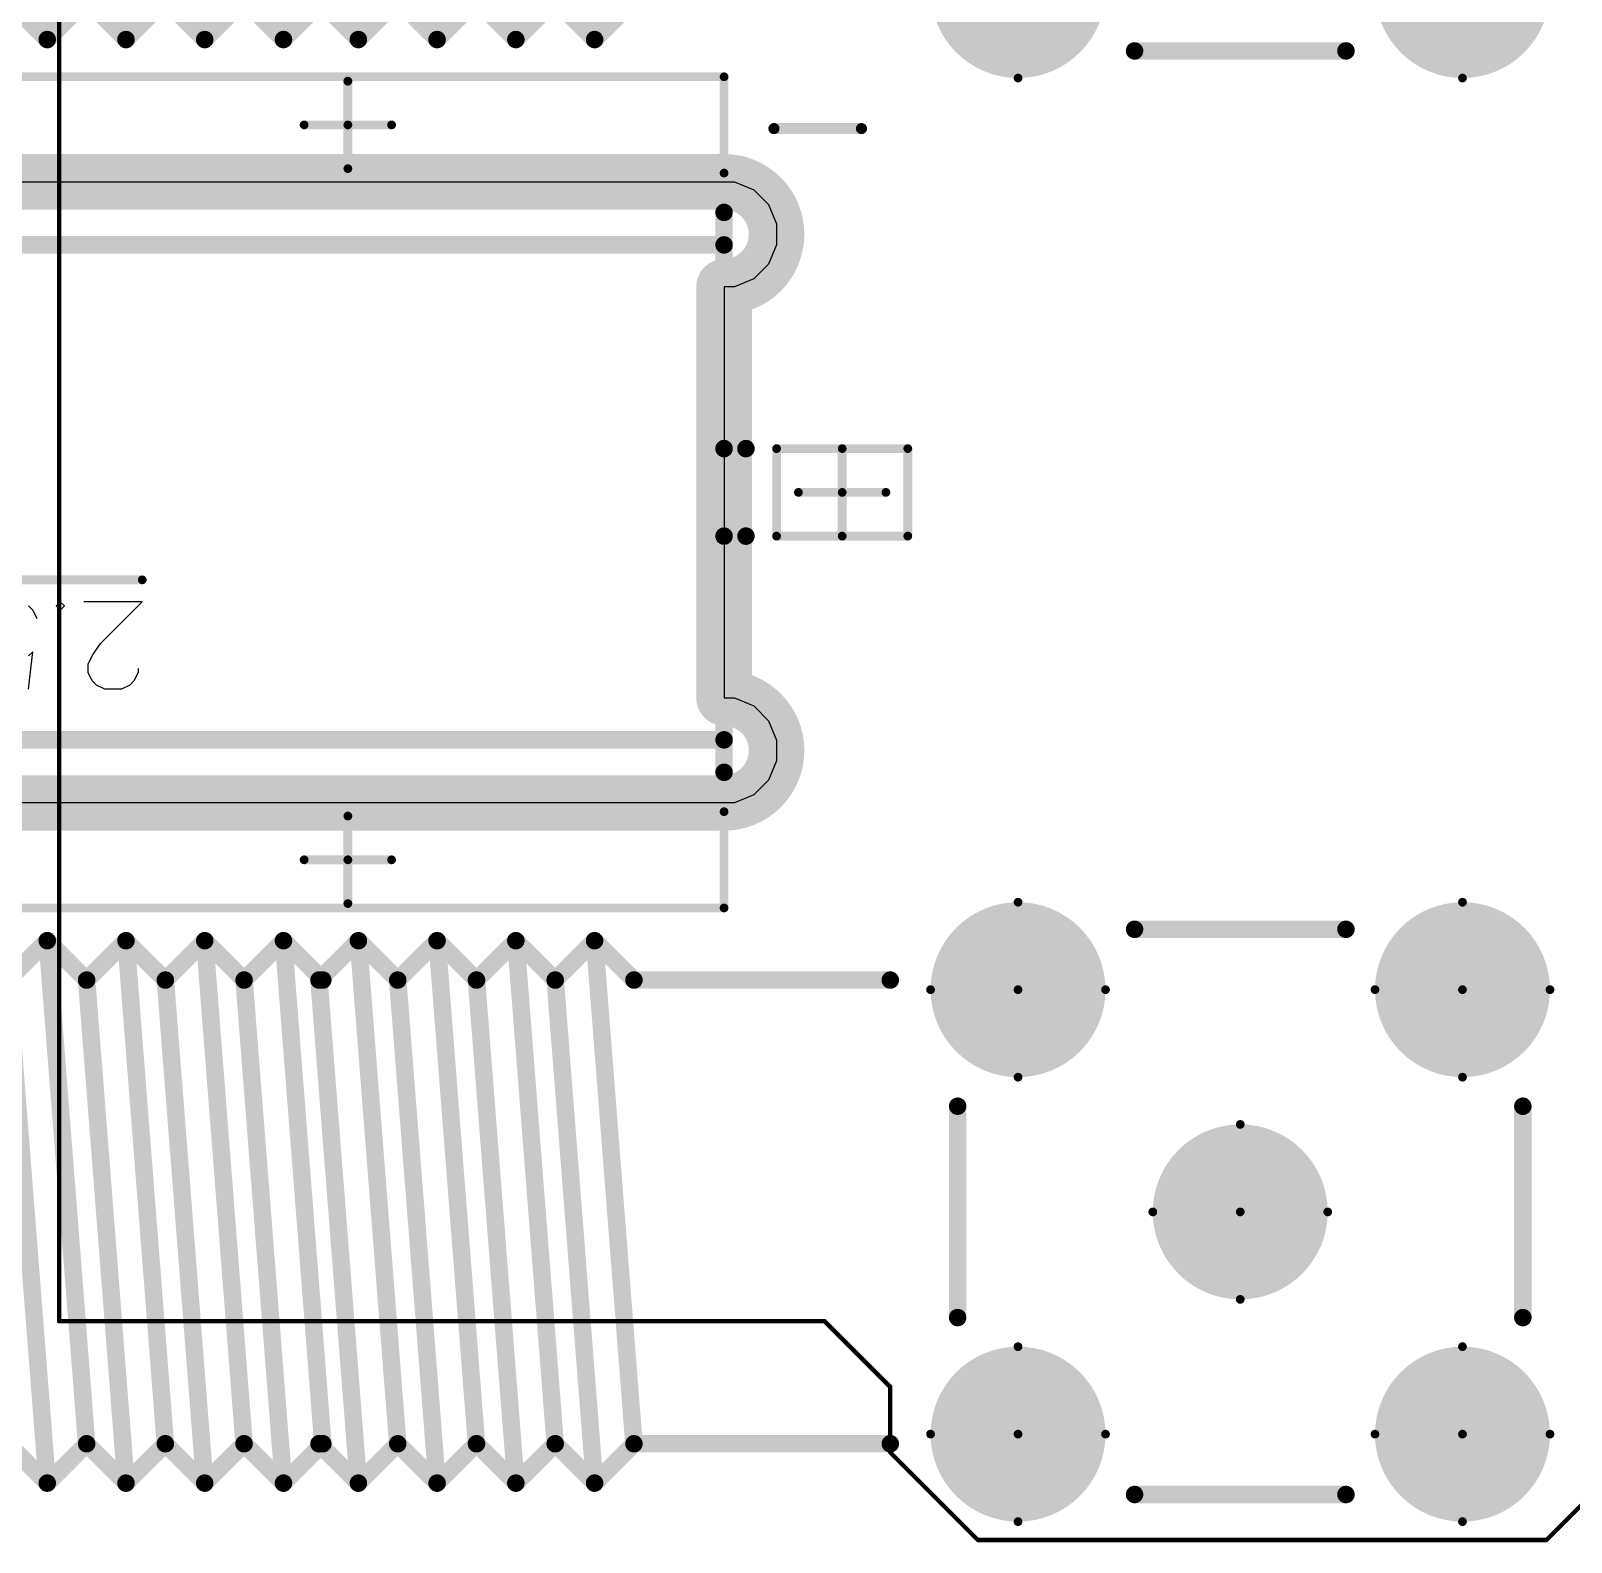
# Model space of a CAD drawing. Header units: millimetres. Extents: x 0.68 to 5.3, y 1.23 to 2.65.
# Drawn here: x 1.168 to 1.862, y 1.279 to 1.959 of the extents above; entities that cross this region are included whole.
import ezdxf

# ---------------------------------------------------------------- set-up
doc = ezdxf.new("R2010")
doc.units = ezdxf.units.MM
doc.header["$MEASUREMENT"] = 0
for name, color, linetype in [('Mechanical1', 6, 'Continuous'), ('Mechanical2', 216, 'Continuous'), ('Mechanical8', 56, 'Continuous'), ('MultiLayer', 9, 'Continuous'), ('PadHoleLayer', 156, 'Continuous'), ('TopOverlay', 2, 'Continuous')]:
    doc.layers.add(name, color=color, linetype=linetype)

# ---------------------------------------------------------------- blocks, each defined once
blk = doc.blocks.new('TELEGARTNER_J01151A0921_46')
at = {"layer": 'Mechanical8', "const_width": 0.00394}
for points in [[(-0.1, 0.1), (-0.1, 0.13937)], [(0.1, 0.1), (0.1, 0.13937)], [(-0.13937, 0.1), (-0.1, 0.1)], [(-0.1, 0.1), (-0.06063, 0.1)], [(-0.1, 0.06063), (-0.1, 0.1)], [(0.06063, 0.1), (0.1, 0.1)], [(0.1, 0.1), (0.13937, 0.1)], [(0.1, 0.06063), (0.1, 0.1)], [(0, 0), (0, 0.03937)], [(-0.03937, 0), (0, 0)], [(0, 0), (0.03937, 0)], [(0, -0.03937), (0, 0)], [(-0.1, -0.1), (-0.1, -0.06063)], [(0.1, -0.1), (0.1, -0.06063)], [(-0.13937, -0.1), (-0.1, -0.1)], [(-0.1, -0.1), (-0.06063, -0.1)], [(-0.1, -0.13937), (-0.1, -0.1)], [(0.06063, -0.1), (0.1, -0.1)], [(0.1, -0.1), (0.13937, -0.1)], [(0.1, -0.13937), (0.1, -0.1)]]:
    blk.add_lwpolyline(points, dxfattribs=at)
at = {"layer": 'Mechanical8', "const_width": 0.00197}
for points in [[(-0.10098, 0.13937, 1), (-0.09902, 0.13937, 1)], [(0.09902, 0.13937, 1), (0.10098, 0.13937, 1)], [(-0.14035, 0.1, 1), (-0.13839, 0.1, 1)], [(-0.10098, 0.1, 1), (-0.09902, 0.1, 1)], [(-0.10098, 0.1, 1), (-0.09902, 0.1, 1)], [(-0.10098, 0.1, 1), (-0.09902, 0.1, 1)], [(-0.10098, 0.1, 1), (-0.09902, 0.1, 1)], [(-0.06161, 0.1, 1), (-0.05965, 0.1, 1)], [(0.05965, 0.1, 1), (0.06161, 0.1, 1)], [(0.09902, 0.1, 1), (0.10098, 0.1, 1)], [(0.09902, 0.1, 1), (0.10098, 0.1, 1)], [(0.09902, 0.1, 1), (0.10098, 0.1, 1)], [(0.09902, 0.1, 1), (0.10098, 0.1, 1)], [(0.13839, 0.1, 1), (0.14035, 0.1, 1)], [(-0.10098, 0.06063, 1), (-0.09902, 0.06063, 1)], [(0.09902, 0.06063, 1), (0.10098, 0.06063, 1)], [(-0.00098, 0.03937, 1), (0.00098, 0.03937, 1)], [(-0.04035, 0, 1), (-0.03839, 0, 1)], [(-0.00098, 0, 1), (0.00098, 0, 1)], [(-0.00098, 0, 1), (0.00098, 0, 1)], [(-0.00098, 0, 1), (0.00098, 0, 1)], [(-0.00098, 0, 1), (0.00098, 0, 1)], [(0.03839, 0, 1), (0.04035, 0, 1)], [(-0.00098, -0.03937, 1), (0.00098, -0.03937, 1)], [(-0.10098, -0.06063, 1), (-0.09902, -0.06063, 1)], [(0.09902, -0.06063, 1), (0.10098, -0.06063, 1)], [(-0.14035, -0.1, 1), (-0.13839, -0.1, 1)], [(-0.10098, -0.1, 1), (-0.09902, -0.1, 1)], [(-0.10098, -0.1, 1), (-0.09902, -0.1, 1)], [(-0.10098, -0.1, 1), (-0.09902, -0.1, 1)], [(-0.10098, -0.1, 1), (-0.09902, -0.1, 1)], [(-0.06161, -0.1, 1), (-0.05965, -0.1, 1)], [(0.05965, -0.1, 1), (0.06161, -0.1, 1)], [(0.09902, -0.1, 1), (0.10098, -0.1, 1)], [(0.09902, -0.1, 1), (0.10098, -0.1, 1)], [(0.09902, -0.1, 1), (0.10098, -0.1, 1)], [(0.09902, -0.1, 1), (0.10098, -0.1, 1)], [(0.13839, -0.1, 1), (0.14035, -0.1, 1)], [(-0.10098, -0.13937, 1), (-0.09902, -0.13937, 1)], [(0.09902, -0.13937, 1), (0.10098, -0.13937, 1)]]:
    blk.add_lwpolyline(points, format="xyb", close=True, dxfattribs=at)
at = {"layer": 'MultiLayer', "const_width": 0.03937}
for points in [[(-0.11968, 0.1, 1), (-0.08031, 0.1, 1)], [(0.08031, 0.1, 1), (0.11968, 0.1, 1)], [(-0.01969, 0, 1), (0.01969, 0, 1)], [(-0.11968, -0.1, 1), (-0.08031, -0.1, 1)], [(0.08031, -0.1, 1), (0.11968, -0.1, 1)]]:
    blk.add_lwpolyline(points, format="xyb", close=True, dxfattribs=at)
at = {"layer": 'PadHoleLayer', "const_width": 0.02953}
for points in [[(-0.11476, 0.1, 1), (-0.08524, 0.1, 1)], [(0.08524, 0.1, 1), (0.11476, 0.1, 1)], [(-0.01476, 0, 1), (0.01476, 0, 1)], [(-0.11476, -0.1, 1), (-0.08524, -0.1, 1)], [(0.08524, -0.1, 1), (0.11476, -0.1, 1)]]:
    blk.add_lwpolyline(points, format="xyb", close=True, dxfattribs=at)
at = {"layer": 'TopOverlay', "const_width": 0.00787}
for points in [[(-0.55457, 0.10433), (-0.53685, 0.12205)], [(-0.53685, 0.12205), (-0.51913, 0.10433)], [(-0.53685, 0.12205), (-0.51913, -0.10433)], [(-0.51913, 0.10433), (-0.50142, 0.12205)], [(-0.50142, 0.12205), (-0.4837, 0.10433)], [(-0.50142, 0.12205), (-0.4837, -0.10433)], [(-0.4837, 0.10433), (-0.46598, 0.12205)], [(-0.46598, 0.12205), (-0.44827, 0.10433)], [(-0.46598, 0.12205), (-0.44827, -0.10433)], [(-0.44827, 0.10433), (-0.43055, 0.12205)], [(-0.43055, 0.12205), (-0.41283, 0.10433)], [(-0.43055, 0.12205), (-0.41283, -0.10433)], [(-0.41457, 0.10433), (-0.39685, 0.12205)], [(-0.39685, 0.12205), (-0.37913, 0.10433)], [(-0.39685, 0.12205), (-0.37913, -0.10433)], [(-0.37913, 0.10433), (-0.36142, 0.12205)], [(-0.36142, 0.12205), (-0.3437, 0.10433)], [(-0.36142, 0.12205), (-0.3437, -0.10433)], [(-0.3437, 0.10433), (-0.32598, 0.12205)], [(-0.32598, 0.12205), (-0.30827, 0.10433)], [(-0.32598, 0.12205), (-0.30827, -0.10433)], [(-0.30827, 0.10433), (-0.29055, 0.12205)], [(-0.29055, 0.12205), (-0.27283, 0.10433)], [(-0.29055, 0.12205), (-0.27283, -0.10433)], [(-0.04756, 0.12717), (0.04756, 0.12717)], [(-0.55457, 0.10433), (-0.53685, -0.12205)], [(-0.51913, 0.10433), (-0.50142, -0.12205)], [(-0.4837, 0.10433), (-0.46598, -0.12205)], [(-0.44827, 0.10433), (-0.43055, -0.12205)], [(-0.41457, 0.10433), (-0.39685, -0.12205)], [(-0.37913, 0.10433), (-0.36142, -0.12205)], [(-0.3437, 0.10433), (-0.32598, -0.12205)], [(-0.30827, 0.10433), (-0.29055, -0.12205)], [(-0.27283, 0.10433), (-0.15748, 0.10433)], [(-0.12717, -0.04756), (-0.12717, 0.04756)], [(0.12717, -0.04756), (0.12717, 0.04756)], [(-0.55457, -0.10433), (-0.53685, -0.12205)], [(-0.53685, -0.12205), (-0.51913, -0.10433)], [(-0.51913, -0.10433), (-0.50142, -0.12205)], [(-0.50142, -0.12205), (-0.4837, -0.10433)], [(-0.4837, -0.10433), (-0.46598, -0.12205)], [(-0.46598, -0.12205), (-0.44827, -0.10433)], [(-0.44827, -0.10433), (-0.43055, -0.12205)], [(-0.43055, -0.12205), (-0.41283, -0.10433)], [(-0.41457, -0.10433), (-0.39685, -0.12205)], [(-0.39685, -0.12205), (-0.37913, -0.10433)], [(-0.37913, -0.10433), (-0.36142, -0.12205)], [(-0.36142, -0.12205), (-0.3437, -0.10433)], [(-0.3437, -0.10433), (-0.32598, -0.12205)], [(-0.32598, -0.12205), (-0.30827, -0.10433)], [(-0.30827, -0.10433), (-0.29055, -0.12205)], [(-0.29055, -0.12205), (-0.27283, -0.10433)], [(-0.27283, -0.10433), (-0.15748, -0.10433)], [(-0.04756, -0.12717), (0.04756, -0.12717)]]:
    blk.add_lwpolyline(points, dxfattribs=at)
at = {"layer": 'TopOverlay', "const_width": 0.00394}
for points in [[(-0.53882, 0.12205, 1), (-0.53488, 0.12205, 1)], [(-0.53882, 0.12205, 1), (-0.53488, 0.12205, 1)], [(-0.53882, 0.12205, 1), (-0.53488, 0.12205, 1)], [(-0.50339, 0.12205, 1), (-0.49945, 0.12205, 1)], [(-0.50339, 0.12205, 1), (-0.49945, 0.12205, 1)], [(-0.50339, 0.12205, 1), (-0.49945, 0.12205, 1)], [(-0.46795, 0.12205, 1), (-0.46402, 0.12205, 1)], [(-0.46795, 0.12205, 1), (-0.46402, 0.12205, 1)], [(-0.46795, 0.12205, 1), (-0.46402, 0.12205, 1)], [(-0.43252, 0.12205, 1), (-0.42858, 0.12205, 1)], [(-0.43252, 0.12205, 1), (-0.42858, 0.12205, 1)], [(-0.43252, 0.12205, 1), (-0.42858, 0.12205, 1)], [(-0.39882, 0.12205, 1), (-0.39488, 0.12205, 1)], [(-0.39882, 0.12205, 1), (-0.39488, 0.12205, 1)], [(-0.39882, 0.12205, 1), (-0.39488, 0.12205, 1)], [(-0.36339, 0.12205, 1), (-0.35945, 0.12205, 1)], [(-0.36339, 0.12205, 1), (-0.35945, 0.12205, 1)], [(-0.36339, 0.12205, 1), (-0.35945, 0.12205, 1)], [(-0.32795, 0.12205, 1), (-0.32402, 0.12205, 1)], [(-0.32795, 0.12205, 1), (-0.32402, 0.12205, 1)], [(-0.32795, 0.12205, 1), (-0.32402, 0.12205, 1)], [(-0.29252, 0.12205, 1), (-0.28858, 0.12205, 1)], [(-0.29252, 0.12205, 1), (-0.28858, 0.12205, 1)], [(-0.29252, 0.12205, 1), (-0.28858, 0.12205, 1)], [(-0.04953, 0.12717, 1), (-0.0456, 0.12717, 1)], [(0.0456, 0.12717, 1), (0.04953, 0.12717, 1)], [(-0.5211, 0.10433, 1), (-0.51717, 0.10433, 1)], [(-0.5211, 0.10433, 1), (-0.51717, 0.10433, 1)], [(-0.5211, 0.10433, 1), (-0.51717, 0.10433, 1)], [(-0.48567, 0.10433, 1), (-0.48173, 0.10433, 1)], [(-0.48567, 0.10433, 1), (-0.48173, 0.10433, 1)], [(-0.48567, 0.10433, 1), (-0.48173, 0.10433, 1)], [(-0.45024, 0.10433, 1), (-0.4463, 0.10433, 1)], [(-0.45024, 0.10433, 1), (-0.4463, 0.10433, 1)], [(-0.45024, 0.10433, 1), (-0.4463, 0.10433, 1)], [(-0.41654, 0.10433, 1), (-0.4126, 0.10433, 1)], [(-0.41654, 0.10433, 1), (-0.4126, 0.10433, 1)], [(-0.4148, 0.10433, 1), (-0.41087, 0.10433, 1)], [(-0.3811, 0.10433, 1), (-0.37717, 0.10433, 1)], [(-0.3811, 0.10433, 1), (-0.37717, 0.10433, 1)], [(-0.3811, 0.10433, 1), (-0.37717, 0.10433, 1)], [(-0.34567, 0.10433, 1), (-0.34173, 0.10433, 1)], [(-0.34567, 0.10433, 1), (-0.34173, 0.10433, 1)], [(-0.34567, 0.10433, 1), (-0.34173, 0.10433, 1)], [(-0.31024, 0.10433, 1), (-0.3063, 0.10433, 1)], [(-0.31024, 0.10433, 1), (-0.3063, 0.10433, 1)], [(-0.31024, 0.10433, 1), (-0.3063, 0.10433, 1)], [(-0.2748, 0.10433, 1), (-0.27087, 0.10433, 1)], [(-0.2748, 0.10433, 1), (-0.27087, 0.10433, 1)], [(-0.15945, 0.10433, 1), (-0.15551, 0.10433, 1)], [(-0.12913, 0.04756, 1), (-0.1252, 0.04756, 1)], [(0.1252, 0.04756, 1), (0.12913, 0.04756, 1)], [(-0.12913, -0.04756, 1), (-0.1252, -0.04756, 1)], [(0.1252, -0.04756, 1), (0.12913, -0.04756, 1)], [(-0.5211, -0.10433, 1), (-0.51717, -0.10433, 1)], [(-0.5211, -0.10433, 1), (-0.51717, -0.10433, 1)], [(-0.5211, -0.10433, 1), (-0.51717, -0.10433, 1)], [(-0.48567, -0.10433, 1), (-0.48173, -0.10433, 1)], [(-0.48567, -0.10433, 1), (-0.48173, -0.10433, 1)], [(-0.48567, -0.10433, 1), (-0.48173, -0.10433, 1)], [(-0.45024, -0.10433, 1), (-0.4463, -0.10433, 1)], [(-0.45024, -0.10433, 1), (-0.4463, -0.10433, 1)], [(-0.45024, -0.10433, 1), (-0.4463, -0.10433, 1)], [(-0.41654, -0.10433, 1), (-0.4126, -0.10433, 1)], [(-0.4148, -0.10433, 1), (-0.41087, -0.10433, 1)], [(-0.4148, -0.10433, 1), (-0.41087, -0.10433, 1)], [(-0.3811, -0.10433, 1), (-0.37717, -0.10433, 1)], [(-0.3811, -0.10433, 1), (-0.37717, -0.10433, 1)], [(-0.3811, -0.10433, 1), (-0.37717, -0.10433, 1)], [(-0.34567, -0.10433, 1), (-0.34173, -0.10433, 1)], [(-0.34567, -0.10433, 1), (-0.34173, -0.10433, 1)], [(-0.34567, -0.10433, 1), (-0.34173, -0.10433, 1)], [(-0.31024, -0.10433, 1), (-0.3063, -0.10433, 1)], [(-0.31024, -0.10433, 1), (-0.3063, -0.10433, 1)], [(-0.31024, -0.10433, 1), (-0.3063, -0.10433, 1)], [(-0.2748, -0.10433, 1), (-0.27087, -0.10433, 1)], [(-0.2748, -0.10433, 1), (-0.27087, -0.10433, 1)], [(-0.2748, -0.10433, 1), (-0.27087, -0.10433, 1)], [(-0.15945, -0.10433, 1), (-0.15551, -0.10433, 1)], [(-0.53882, -0.12205, 1), (-0.53488, -0.12205, 1)], [(-0.53882, -0.12205, 1), (-0.53488, -0.12205, 1)], [(-0.53882, -0.12205, 1), (-0.53488, -0.12205, 1)], [(-0.50339, -0.12205, 1), (-0.49945, -0.12205, 1)], [(-0.50339, -0.12205, 1), (-0.49945, -0.12205, 1)], [(-0.50339, -0.12205, 1), (-0.49945, -0.12205, 1)], [(-0.46795, -0.12205, 1), (-0.46402, -0.12205, 1)], [(-0.46795, -0.12205, 1), (-0.46402, -0.12205, 1)], [(-0.46795, -0.12205, 1), (-0.46402, -0.12205, 1)], [(-0.43252, -0.12205, 1), (-0.42858, -0.12205, 1)], [(-0.43252, -0.12205, 1), (-0.42858, -0.12205, 1)], [(-0.43252, -0.12205, 1), (-0.42858, -0.12205, 1)], [(-0.39882, -0.12205, 1), (-0.39488, -0.12205, 1)], [(-0.39882, -0.12205, 1), (-0.39488, -0.12205, 1)], [(-0.39882, -0.12205, 1), (-0.39488, -0.12205, 1)], [(-0.36339, -0.12205, 1), (-0.35945, -0.12205, 1)], [(-0.36339, -0.12205, 1), (-0.35945, -0.12205, 1)], [(-0.36339, -0.12205, 1), (-0.35945, -0.12205, 1)], [(-0.32795, -0.12205, 1), (-0.32402, -0.12205, 1)], [(-0.32795, -0.12205, 1), (-0.32402, -0.12205, 1)], [(-0.32795, -0.12205, 1), (-0.32402, -0.12205, 1)], [(-0.29252, -0.12205, 1), (-0.28858, -0.12205, 1)], [(-0.29252, -0.12205, 1), (-0.28858, -0.12205, 1)], [(-0.29252, -0.12205, 1), (-0.28858, -0.12205, 1)], [(-0.04953, -0.12717, 1), (-0.0456, -0.12717, 1)], [(0.0456, -0.12717, 1), (0.04953, -0.12717, 1)]]:
    blk.add_lwpolyline(points, format="xyb", close=True, dxfattribs=at)
blk = doc.blocks.new('TELEGARTNER_J01151A0921_49')
at = {"layer": 'Mechanical8', "const_width": 0.00394}
for points in [[(-0.1, -0.13937), (-0.1, -0.1)], [(0.1, -0.13937), (0.1, -0.1)]]:
    blk.add_lwpolyline(points, dxfattribs=at)
at = {"layer": 'Mechanical8', "const_width": 0.00197}
for points in [[(-0.10098, -0.13937, 1), (-0.09902, -0.13937, 1)], [(0.09902, -0.13937, 1), (0.10098, -0.13937, 1)]]:
    blk.add_lwpolyline(points, format="xyb", close=True, dxfattribs=at)
at = {"layer": 'MultiLayer', "const_width": 0.03937}
for points in [[(-0.11968, -0.1, 1), (-0.08031, -0.1, 1)], [(0.08031, -0.1, 1), (0.11968, -0.1, 1)]]:
    blk.add_lwpolyline(points, format="xyb", close=True, dxfattribs=at)
at = {"layer": 'PadHoleLayer', "const_width": 0.02953}
for points in [[(-0.11476, -0.1, 1), (-0.08524, -0.1, 1)], [(0.08524, -0.1, 1), (0.11476, -0.1, 1)]]:
    blk.add_lwpolyline(points, format="xyb", close=True, dxfattribs=at)
at = {"layer": 'TopOverlay', "const_width": 0.00787}
for points in [[(-0.55457, 0.10433), (-0.53685, -0.12205)], [(-0.51913, 0.10433), (-0.50142, -0.12205)], [(-0.4837, 0.10433), (-0.46598, -0.12205)], [(-0.44827, 0.10433), (-0.43055, -0.12205)], [(-0.41457, 0.10433), (-0.39685, -0.12205)], [(-0.37913, 0.10433), (-0.36142, -0.12205)], [(-0.3437, 0.10433), (-0.32598, -0.12205)], [(-0.30827, 0.10433), (-0.29055, -0.12205)], [(-0.55457, -0.10433), (-0.53685, -0.12205)], [(-0.53685, -0.12205), (-0.51913, -0.10433)], [(-0.51913, -0.10433), (-0.50142, -0.12205)], [(-0.50142, -0.12205), (-0.4837, -0.10433)], [(-0.4837, -0.10433), (-0.46598, -0.12205)], [(-0.46598, -0.12205), (-0.44827, -0.10433)], [(-0.44827, -0.10433), (-0.43055, -0.12205)], [(-0.43055, -0.12205), (-0.41283, -0.10433)], [(-0.41457, -0.10433), (-0.39685, -0.12205)], [(-0.39685, -0.12205), (-0.37913, -0.10433)], [(-0.37913, -0.10433), (-0.36142, -0.12205)], [(-0.36142, -0.12205), (-0.3437, -0.10433)], [(-0.3437, -0.10433), (-0.32598, -0.12205)], [(-0.32598, -0.12205), (-0.30827, -0.10433)], [(-0.30827, -0.10433), (-0.29055, -0.12205)], [(-0.29055, -0.12205), (-0.27283, -0.10433)], [(-0.04756, -0.12717), (0.04756, -0.12717)]]:
    blk.add_lwpolyline(points, dxfattribs=at)
at = {"layer": 'TopOverlay', "const_width": 0.00394}
for points in [[(-0.53882, -0.12205, 1), (-0.53488, -0.12205, 1)], [(-0.53882, -0.12205, 1), (-0.53488, -0.12205, 1)], [(-0.53882, -0.12205, 1), (-0.53488, -0.12205, 1)], [(-0.50339, -0.12205, 1), (-0.49945, -0.12205, 1)], [(-0.50339, -0.12205, 1), (-0.49945, -0.12205, 1)], [(-0.50339, -0.12205, 1), (-0.49945, -0.12205, 1)], [(-0.46795, -0.12205, 1), (-0.46402, -0.12205, 1)], [(-0.46795, -0.12205, 1), (-0.46402, -0.12205, 1)], [(-0.46795, -0.12205, 1), (-0.46402, -0.12205, 1)], [(-0.43252, -0.12205, 1), (-0.42858, -0.12205, 1)], [(-0.43252, -0.12205, 1), (-0.42858, -0.12205, 1)], [(-0.43252, -0.12205, 1), (-0.42858, -0.12205, 1)], [(-0.39882, -0.12205, 1), (-0.39488, -0.12205, 1)], [(-0.39882, -0.12205, 1), (-0.39488, -0.12205, 1)], [(-0.39882, -0.12205, 1), (-0.39488, -0.12205, 1)], [(-0.36339, -0.12205, 1), (-0.35945, -0.12205, 1)], [(-0.36339, -0.12205, 1), (-0.35945, -0.12205, 1)], [(-0.36339, -0.12205, 1), (-0.35945, -0.12205, 1)], [(-0.32795, -0.12205, 1), (-0.32402, -0.12205, 1)], [(-0.32795, -0.12205, 1), (-0.32402, -0.12205, 1)], [(-0.32795, -0.12205, 1), (-0.32402, -0.12205, 1)], [(-0.29252, -0.12205, 1), (-0.28858, -0.12205, 1)], [(-0.29252, -0.12205, 1), (-0.28858, -0.12205, 1)], [(-0.29252, -0.12205, 1), (-0.28858, -0.12205, 1)], [(-0.04953, -0.12717, 1), (-0.0456, -0.12717, 1)], [(0.0456, -0.12717, 1), (0.04953, -0.12717, 1)]]:
    blk.add_lwpolyline(points, format="xyb", close=True, dxfattribs=at)
blk = doc.blocks.new('TELEGARTNER_J01151A0451_63')
at = {"layer": 'Mechanical1', "const_width": 0.025}
for points in [[(0.05315, 0.09252, -1), (0.05315, 0.13976)], [(0.05315, -0.13976, -1), (0.05315, -0.09252)]]:
    blk.add_lwpolyline(points, format="xyb", dxfattribs=at)
for points in [[(0.39173, 0.13976), (0.05315, 0.13976)], [(0.05315, 0.09252), (0.05315, -0.09252)], [(0.39173, -0.13976), (0.05315, -0.13976)]]:
    blk.add_lwpolyline(points, dxfattribs=at)
at = {"layer": 'Mechanical1', "const_width": 0.0125}
for points in [[(0.0469, 0.13976, 1), (0.0594, 0.13976, 1)], [(0.0469, 0.13976, 1), (0.0594, 0.13976, 1)], [(0.0469, 0.09252, 1), (0.0594, 0.09252, 1)], [(0.0469, 0.09252, 1), (0.0594, 0.09252, 1)], [(0.0469, -0.09252, 1), (0.0594, -0.09252, 1)], [(0.0469, -0.09252, 1), (0.0594, -0.09252, 1)], [(0.0469, -0.13976, 1), (0.0594, -0.13976, 1)], [(0.0469, -0.13976, 1), (0.0594, -0.13976, 1)]]:
    blk.add_lwpolyline(points, format="xyb", close=True, dxfattribs=at)
at = {"layer": 'Mechanical8'}
for p, q in [((0.31683, 0.08108), (0.31871, 0.08483)), ((0.31871, 0.08483), (0.32058, 0.0867)), ((0.32058, 0.0867), (0.32433, 0.08857)), ((0.32433, 0.08857), (0.33183, 0.08857)), ((0.33183, 0.08857), (0.33558, 0.0867)), ((0.33558, 0.0867), (0.33745, 0.08483)), ((0.33745, 0.08483), (0.33933, 0.08108)), ((0.36613, 0.08857), (0.36426, 0.07171)), ((0.31683, 0.0792), (0.31683, 0.08108)), ((0.33933, 0.07733), (0.33745, 0.07358)), ((0.33933, 0.08108), (0.33933, 0.07733)), ((0.33745, 0.07358), (0.3337, 0.06796)), ((0.36426, 0.07171), (0.36613, 0.07358)), ((0.3337, 0.06796), (0.31496, 0.04921)), ((0.36426, 0.05296), (0.36238, 0.05671)), ((0.31496, 0.04921), (0.3412, 0.04921)), ((0.35189, 0.05296), (0.35001, 0.05109)), ((0.35001, 0.05109), (0.35189, 0.04921)), ((0.35376, 0.05109), (0.35189, 0.05296)), ((0.35189, 0.04921), (0.35376, 0.05109)), ((0.36613, 0.05109), (0.36426, 0.05296))]:
    blk.add_line(p, q, dxfattribs=at)
at = {"layer": 'Mechanical8', "const_width": 0.00394}
for points in [[(0.39173, 0.18701), (0.05315, 0.18701)], [(0.05315, 0.18701), (0.05315, 0.1437)], [(0.22244, 0.18504), (0.22244, 0.16535)], [(0.22244, 0.16535), (0.20276, 0.16535)], [(0.24213, 0.16535), (0.22244, 0.16535)], [(0.22244, 0.16535), (0.22244, 0.14567)], [(0.39173, 0.1437), (0.05315, 0.1437)], [(0.49016, 0.03937), (0.31496, 0.03937)], [(0.02953, 0.01969), (-0.02953, 0.01969)], [(-0.02953, 0.01969), (-0.02953, -0.01969)], [(0, 0.01969), (0, 0)], [(0.02953, 0.01969), (0.02953, -0.01969)], [(0, 0), (-0.01969, 0)], [(0.01969, 0), (0, 0)], [(0, 0), (0, -0.01969)], [(0.02953, -0.01969), (-0.02953, -0.01969)], [(0.39173, -0.1437), (0.05315, -0.1437)], [(0.05315, -0.1437), (0.05315, -0.18701)], [(0.22244, -0.14567), (0.22244, -0.16535)], [(0.22244, -0.16535), (0.20276, -0.16535)], [(0.24213, -0.16535), (0.22244, -0.16535)], [(0.22244, -0.16535), (0.22244, -0.18504)], [(0.39173, -0.18701), (0.05315, -0.18701)]]:
    blk.add_lwpolyline(points, dxfattribs=at)
at = {"layer": 'Mechanical8', "const_width": 0.00197}
for points in [[(0.05217, 0.18701, 1), (0.05413, 0.18701, 1)], [(0.05217, 0.18701, 1), (0.05413, 0.18701, 1)], [(0.22146, 0.18504, 1), (0.22343, 0.18504, 1)], [(0.20177, 0.16535, 1), (0.20374, 0.16535, 1)], [(0.22146, 0.16535, 1), (0.22343, 0.16535, 1)], [(0.22146, 0.16535, 1), (0.22343, 0.16535, 1)], [(0.22146, 0.16535, 1), (0.22343, 0.16535, 1)], [(0.22146, 0.16535, 1), (0.22343, 0.16535, 1)], [(0.24114, 0.16535, 1), (0.24311, 0.16535, 1)], [(0.05217, 0.1437, 1), (0.05413, 0.1437, 1)], [(0.05217, 0.1437, 1), (0.05413, 0.1437, 1)], [(0.22146, 0.14567, 1), (0.22343, 0.14567, 1)], [(0.31398, 0.03937, 1), (0.31594, 0.03937, 1)], [(-0.03051, 0.01969, 1), (-0.02854, 0.01969, 1)], [(-0.03051, 0.01969, 1), (-0.02854, 0.01969, 1)], [(-0.00098, 0.01969, 1), (0.00098, 0.01969, 1)], [(0.02854, 0.01969, 1), (0.03051, 0.01969, 1)], [(0.02854, 0.01969, 1), (0.03051, 0.01969, 1)], [(-0.02067, 0, 1), (-0.0187, 0, 1)], [(-0.00098, 0, 1), (0.00098, 0, 1)], [(-0.00098, 0, 1), (0.00098, 0, 1)], [(-0.00098, 0, 1), (0.00098, 0, 1)], [(-0.00098, 0, 1), (0.00098, 0, 1)], [(0.0187, 0, 1), (0.02067, 0, 1)], [(-0.03051, -0.01969, 1), (-0.02854, -0.01969, 1)], [(-0.03051, -0.01969, 1), (-0.02854, -0.01969, 1)], [(-0.00098, -0.01969, 1), (0.00098, -0.01969, 1)], [(0.02854, -0.01969, 1), (0.03051, -0.01969, 1)], [(0.02854, -0.01969, 1), (0.03051, -0.01969, 1)], [(0.05217, -0.1437, 1), (0.05413, -0.1437, 1)], [(0.05217, -0.1437, 1), (0.05413, -0.1437, 1)], [(0.22146, -0.14567, 1), (0.22343, -0.14567, 1)], [(0.20177, -0.16535, 1), (0.20374, -0.16535, 1)], [(0.22146, -0.16535, 1), (0.22343, -0.16535, 1)], [(0.22146, -0.16535, 1), (0.22343, -0.16535, 1)], [(0.22146, -0.16535, 1), (0.22343, -0.16535, 1)], [(0.22146, -0.16535, 1), (0.22343, -0.16535, 1)], [(0.24114, -0.16535, 1), (0.24311, -0.16535, 1)], [(0.05217, -0.18701, 1), (0.05413, -0.18701, 1)], [(0.05217, -0.18701, 1), (0.05413, -0.18701, 1)], [(0.22146, -0.18504, 1), (0.22343, -0.18504, 1)]]:
    blk.add_lwpolyline(points, format="xyb", close=True, dxfattribs=at)
at = {"layer": 'MultiLayer'}
for p, q in [((0.03977, 0.13617), (0.04845, 0.13976)), ((0.04845, 0.13976), (0.05315, 0.13976)), ((0.05315, 0.13976), (0.05315, 0.13976)), ((0.05315, 0.13976), (0.39173, 0.13976)), ((0.03312, 0.12952), (0.03977, 0.13617)), ((0.02953, 0.12084), (0.03312, 0.12952)), ((0.02953, 0.11144), (0.02953, 0.12084)), ((0.03312, 0.10276), (0.02953, 0.11144)), ((0.03977, 0.09612), (0.03312, 0.10276)), ((0.04845, 0.09252), (0.03977, 0.09612)), ((0.05315, 0.09252), (0.04845, 0.09252)), ((0.05315, -0.09252), (0.05315, 0.09252)), ((0.03312, -0.10276), (0.03977, -0.09612)), ((0.03977, -0.09612), (0.04845, -0.09252)), ((0.04845, -0.09252), (0.05315, -0.09252)), ((0.05315, -0.09252), (0.05315, -0.09252)), ((0.02953, -0.11144), (0.03312, -0.10276)), ((0.02953, -0.12084), (0.02953, -0.11144)), ((0.03312, -0.12952), (0.02953, -0.12084)), ((0.03977, -0.13617), (0.03312, -0.12952)), ((0.04845, -0.13976), (0.03977, -0.13617)), ((0.05315, -0.13976), (0.04845, -0.13976)), ((0.39173, -0.13976), (0.05315, -0.13976))]:
    blk.add_line(p, q, dxfattribs=at)
at = {"layer": 'TopOverlay', "const_width": 0.00787}
for points in [[(0.05315, 0.12598), (0.05315, -0.12598)], [(0.39173, 0.11136), (0.05315, 0.11136)], [(0.05315, 0.01969), (0.04331, 0.01969)], [(0.05315, -0.01969), (0.04331, -0.01969)], [(0.39173, -0.11136), (0.05315, -0.11136)]]:
    blk.add_lwpolyline(points, dxfattribs=at)
at = {"layer": 'TopOverlay', "const_width": 0.00394}
for points in [[(0.05118, 0.12598, 1), (0.05512, 0.12598, 1)], [(0.05118, 0.11136, 1), (0.05512, 0.11136, 1)], [(0.04134, 0.01969, 1), (0.04528, 0.01969, 1)], [(0.05118, 0.01969, 1), (0.05512, 0.01969, 1)], [(0.04134, -0.01969, 1), (0.04528, -0.01969, 1)], [(0.05118, -0.01969, 1), (0.05512, -0.01969, 1)], [(0.05118, -0.11136, 1), (0.05512, -0.11136, 1)], [(0.05118, -0.12598, 1), (0.05512, -0.12598, 1)]]:
    blk.add_lwpolyline(points, format="xyb", close=True, dxfattribs=at)

msp = doc.modelspace()

# ---------------------------------------------------------------- linework, layer by layer
at = {"layer": 'Mechanical1', "const_width": 0.00197}
for points in [[(1.1811, 1.37795), (1.1811, 2.6378)], [(1.1811, 1.37795), (1.52559, 1.37795)], [(1.52559, 1.37795), (1.55512, 1.34843)], [(1.55512, 1.33858), (1.55512, 1.34843)], [(1.55512, 1.3189), (1.55512, 1.33858)], [(1.55512, 1.3189), (1.59449, 1.27953)], [(1.85039, 1.27953), (1.87008, 1.29921)], [(1.59449, 1.27953), (1.85039, 1.27953)]]:
    msp.add_lwpolyline(points, dxfattribs=at)
at = {"layer": 'Mechanical1', "const_width": 0.000984}
for points in [[(1.18061, 1.37795, 1), (1.18159, 1.37795, 1)], [(1.18061, 1.37795, 1), (1.18159, 1.37795, 1)], [(1.5251, 1.37795, 1), (1.52608, 1.37795, 1)], [(1.5251, 1.37795, 1), (1.52608, 1.37795, 1)], [(1.55463, 1.34843, 1), (1.55561, 1.34843, 1)], [(1.55463, 1.34843, 1), (1.55561, 1.34843, 1)], [(1.55463, 1.33858, 1), (1.55561, 1.33858, 1)], [(1.55463, 1.33858, 1), (1.55561, 1.33858, 1)], [(1.55463, 1.3189, 1), (1.55561, 1.3189, 1)], [(1.55463, 1.3189, 1), (1.55561, 1.3189, 1)], [(1.594, 1.27953, 1), (1.59498, 1.27953, 1)], [(1.594, 1.27953, 1), (1.59498, 1.27953, 1)], [(1.8499, 1.27953, 1), (1.85089, 1.27953, 1)], [(1.8499, 1.27953, 1), (1.85089, 1.27953, 1)]]:
    msp.add_lwpolyline(points, format="xyb", close=True, dxfattribs=at)
at = {"layer": 'Mechanical2', "const_width": 0.005}
msp.add_lwpolyline([(1.50275, 1.91466), (1.54215, 1.91466)], dxfattribs=at)
at = {"layer": 'Mechanical2', "const_width": 0.0025}
for points in [[(1.5015, 1.91466, 1), (1.504, 1.91466, 1)], [(1.5409, 1.91466, 1), (1.5434, 1.91466, 1)]]:
    msp.add_lwpolyline(points, format="xyb", close=True, dxfattribs=at)

# ---------------------------------------------------------------- block references
for name, p, rotation in [('TELEGARTNER_J01151A0921_49', (1.7126, 2.07677), 360), ('TELEGARTNER_J01151A0451_63', (1.53347, 1.75096), 180), ('TELEGARTNER_J01151A0921_46', (1.7126, 1.42717), 360)]:
    msp.add_blockref(name, p, dxfattribs=dict(rotation=rotation))

doc.saveas('drawing.dxf')
